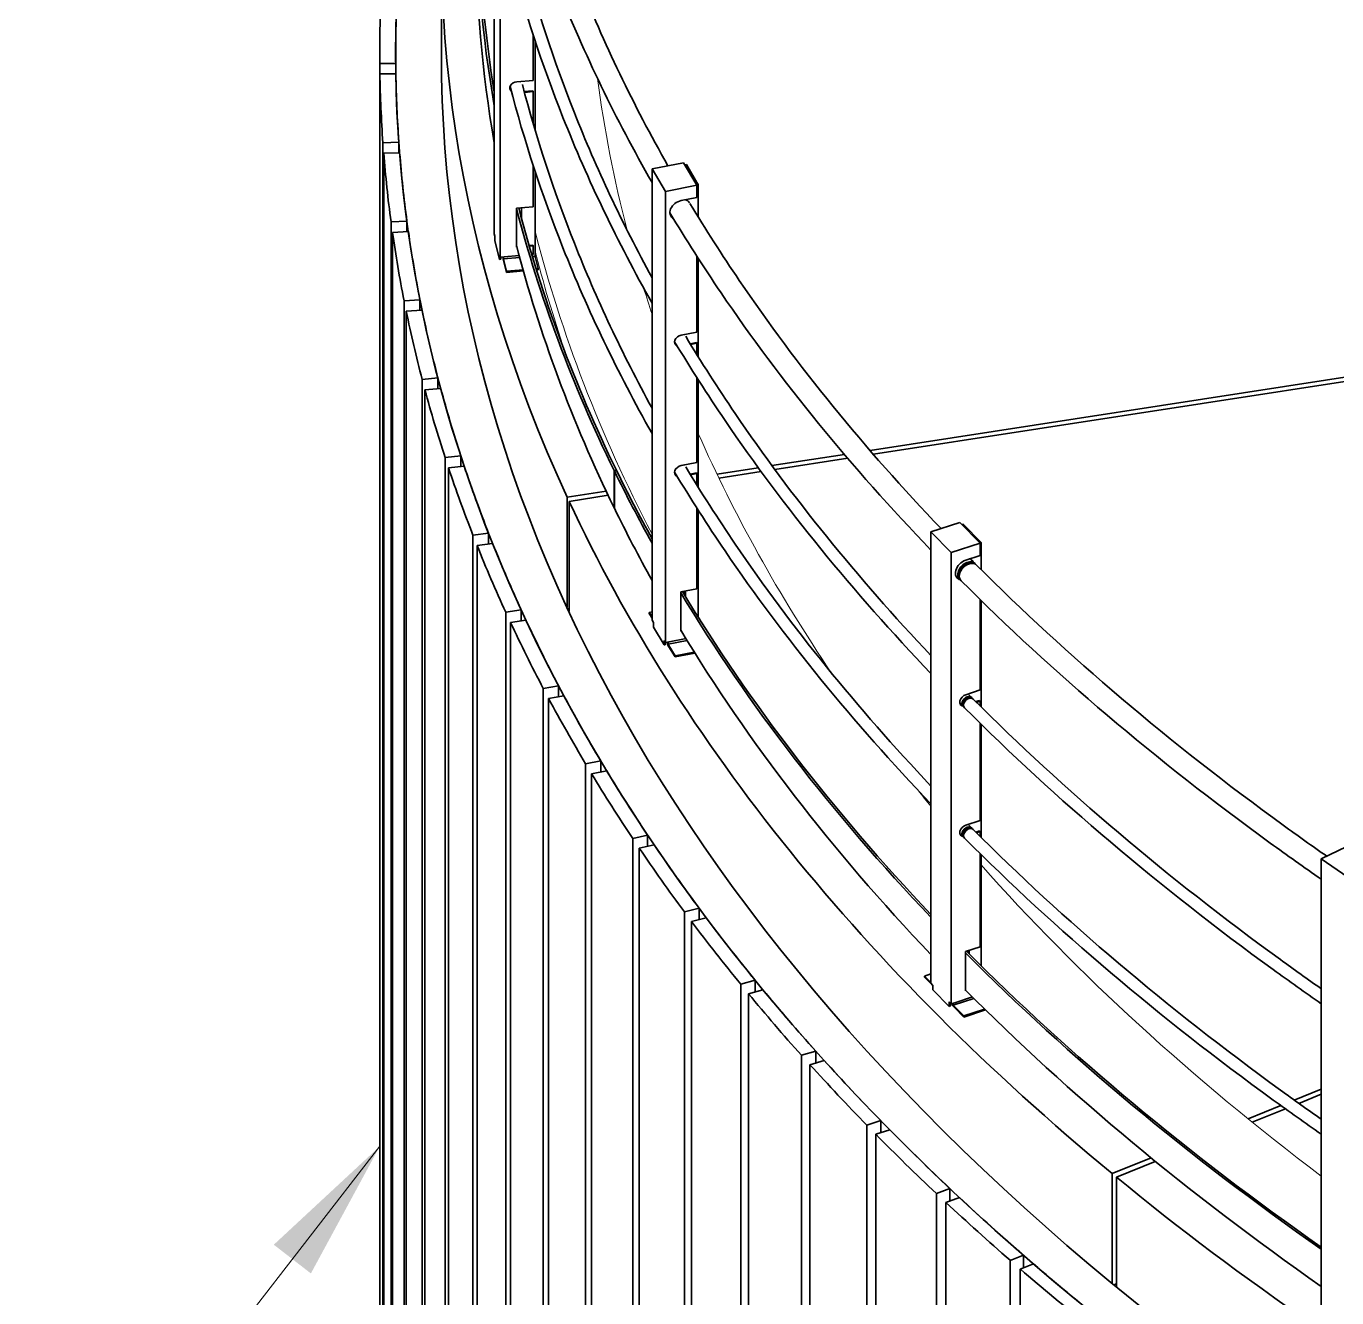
# Model space of a CAD drawing. Header units: millimetres. Extents: x 0 to 42050, y 0 to 29700.
# Drawn here: x 22913 to 24061, y 11431 to 12545 of the extents above; entities that cross this region are included whole.
import ezdxf

# ---------------------------------------------------------------- set-up
doc = ezdxf.new("R2010")
doc.units = ezdxf.units.MM
doc.header["$LTSCALE"] = 50
doc.layers.add('P_Cable Ducts (CD)', color=30, linetype='Continuous', lineweight=18, true_color=0xff7f00)
for name, color, linetype, lineweight in [('Symbol', 7, 'Continuous', 18), ('Visible', 7, 'Continuous', 35), ('Visible Narrow', 7, 'Continuous', 18)]:
    doc.layers.add(name, color=color, linetype=linetype, lineweight=lineweight)
doc.styles.add('Title', font='arial.ttf')
doc.dimstyles.new('Default - Method 2a$7', dxfattribs={"dimscale": 50, "dimtxt": 3, "dimasz": 2.5, "dimexe": 3, "dimexo": 0.5, "dimgap": 0.7, "dimtad": 0, "dimtoh": 1, "dimdec": 1, "dimrnd": 1e-08, "dimtxsty": 'Title', "dimcen": 0.09, "dimdle": 10, "dimclrd": 256, "dimclre": 256, "dimclrt": 7, "dimazin": 2, "dimtfac": 0.833333, "dimtdec": 1, "dimtmove": 0, "dimatfit": 3, "dimfxl": 1, "dimtolj": 1, "dimlwd": -1, "dimlwe": -1, "dimarcsym": 0})

msp = doc.modelspace()

# ---------------------------------------------------------------- linework, layer by layer
at = {"layer": 'P_Cable Ducts (CD)'}
for centre, major_axis, start_param, end_param in [((26536.67, 12634.94), (-3132, 0), 0.0750723, 0.1492014), ((26536.67, 12634.94), (-3212, 0), 0.1458613, 0.292648), ((26536.67, 12617.63), (-3212, 0), 0.14776, 0.1967828), ((26536.67, 12634.94), (-3132, 0), 0.177455, 0.1903393), ((26536.67, 12634.94), (-3132, 0), 0.2496509, 0.3716634), ((26536.67, 12634.94), (-3212, 0), 0.3336165, 0.340794), ((26536.67, 12634.94), (3132, 0), 3.5748352, 3.58352), ((26536.67, 12634.94), (3132, 0), 3.6152448, 3.7938317)]:
    msp.add_ellipse(centre, major_axis=major_axis, ratio=0.5773503, start_param=start_param, end_param=end_param, dxfattribs=at)
at = {"layer": 'Visible'}
for p, q in [((23323.03, 12363.2), (23323.03, 12758.71)), ((23328.19, 12342.63), (23328.19, 12738.14)), ((23357.09, 12537.51), (23357.09, 12497.57)), ((23358.78, 12532.35), (23358.78, 12453.9)), ((23342.64, 12496.36), (23357.09, 12497.57)), ((23337.44, 12489.12), (23337.77, 12488.99)), ((23349.21, 12487.81), (23356.91, 12488.46)), ((23357.09, 12487.77), (23349.39, 12487.13)), ((23356.91, 12488.46), (23357.09, 12487.77)), ((23357.09, 12487.77), (23357.09, 12459.62)), ((23488.86, 12425.46), (23461.23, 12420)), ((23488.86, 12425.46), (23500.52, 12405.8)), ((23490.03, 12423.5), (23491.4, 12423.77)), ((23492.57, 12421.8), (23491.4, 12423.77)), ((23357.09, 12423.2), (23357.09, 12386.85)), ((23358.78, 12418.04), (23358.78, 12343.42)), ((23472.9, 12400.34), (23461.23, 12420)), ((23461.23, 12024.49), (23461.23, 12420)), ((23490.42, 12422.84), (23490.65, 12422.89)), ((23490.65, 12422.44), (23490.65, 12422.89)), ((23491.43, 12421.58), (23490.65, 12422.89)), ((23491.43, 12421.58), (23499.46, 12408.03)), ((23500.6, 12408.25), (23492.57, 12421.8)), ((23500.52, 12405.8), (23472.9, 12400.34)), ((23499.46, 12408.03), (23500.24, 12406.72)), ((23500.01, 12406.67), (23500.24, 12406.72)), ((23500.39, 12406.02), (23501.77, 12406.29)), ((23500.52, 12405.8), (23500.52, 12395.02)), ((23500.6, 12408.25), (23501.77, 12406.29)), ((23501.77, 12406.29), (23501.77, 12377.76)), ((23472.9, 12004.83), (23472.9, 12400.34)), ((23486.71, 12392.29), (23500.52, 12395.02)), ((23342.44, 12385.63), (23357.09, 12386.85)), ((23342.44, 12351.34), (23342.44, 12385.63)), ((23346.73, 12377.13), (23346.73, 12385.99)), ((23346.9, 12386), (23346.9, 12376.49)), ((23478.92, 12377.4), (23479.44, 12377.24)), ((23323.54, 12361.14), (23323.03, 12363.2)), ((23323.54, 12361.14), (23323.54, 12357.22)), ((23323.54, 12357.22), (23327.67, 12340.77)), ((23328.19, 12342.63), (23327.67, 12344.69)), ((23327.67, 12340.77), (23327.67, 12344.69)), ((23344.83, 12344.02), (23331.75, 12342.93)), ((23342.59, 12352.51), (23342.44, 12352.5)), ((23342.44, 12352.04), (23342.71, 12352.06)), ((23342.88, 12351.37), (23342.44, 12351.34)), ((23353.48, 12352.96), (23356.91, 12353.25)), ((23357.09, 12352.56), (23353.68, 12352.28)), ((23357.09, 12345.05), (23355.85, 12344.95)), ((23356.36, 12343.22), (23358.78, 12343.42)), ((23356.91, 12353.25), (23357.09, 12352.56)), ((23357.09, 12352.56), (23357.09, 12345.05)), ((23358.78, 12345.52), (23359.45, 12345.58)), ((23358.78, 12344.54), (23359.45, 12344.6)), ((23361.47, 12332.68), (23358.78, 12343.42)), ((23359.67, 12345.6), (23359.45, 12345.58)), ((23359.45, 12344.6), (23359.67, 12344.62)), ((23500.52, 12343.47), (23500.52, 12277.12)), ((23327.67, 12340.77), (23328.86, 12340.87)), ((23331.75, 12342.93), (23328.19, 12342.63)), ((23328.86, 12340.87), (23328.86, 12342.69)), ((23330.9, 12342.86), (23330.9, 12340.81)), ((23330.9, 12340.81), (23331.41, 12338.75)), ((23331.07, 12342.87), (23331.07, 12341.1)), ((23331.07, 12341.1), (23345.29, 12342.29)), ((23331.07, 12341.1), (23331.41, 12339.73)), ((23333.76, 12330.36), (23331.41, 12339.73)), ((23331.41, 12338.75), (23333.76, 12329.38)), ((23361.47, 12332.68), (23359.63, 12332.52)), ((23361.47, 12331.7), (23361.47, 12332.68)), ((23501.77, 12341.54), (23501.77, 12255.32)), ((23348.24, 12331.57), (23333.76, 12330.36)), ((23348.51, 12330.61), (23333.76, 12329.38)), ((23333.76, 12330.36), (23333.76, 12329.38)), ((23361.47, 12331.7), (23359.93, 12331.57)), ((23486.71, 12274.39), (23500.52, 12277.12)), ((23481.67, 12266.42), (23481.86, 12266.36)), ((23481.86, 12266.36), (23482.01, 12266.11)), ((23494.63, 12266.89), (23500.13, 12267.98)), ((23500.52, 12267.32), (23495.03, 12266.24)), ((23500.13, 12267.98), (23500.52, 12267.32)), ((23500.52, 12267.32), (23500.52, 12257.32)), ((23500.52, 12237.1), (23500.52, 12162.81)), ((23501.77, 12235.15), (23501.77, 12141.01)), ((23486.71, 12160.08), (23500.52, 12162.81)), ((23430.03, 12155.94), (23428.1, 12155.62)), ((23428.1, 12155.62), (23428.1, 12122.96)), ((23430.17, 12155.65), (23428.24, 12155.34)), ((23428.24, 12155.34), (23428.24, 12122.68)), ((23430.03, 12155.63), (23430.03, 12155.94)), ((23481.68, 12152.09), (23482.08, 12151.98)), ((23494.63, 12152.58), (23500.13, 12153.67)), ((23500.52, 12153.01), (23495.03, 12151.93)), ((23500.13, 12153.67), (23500.52, 12153.01)), ((23500.52, 12153.01), (23500.52, 12143.01)), ((23428.1, 12122.96), (23428.24, 12122.99)), ((23500.52, 12122.8), (23500.52, 12052.09)), ((23501.77, 12120.84), (23501.77, 12027.15)), ((23730.96, 12110.21), (23705.56, 12101.9)), ((23730.96, 12110.21), (23748.72, 12092.13)), ((23732.68, 12108.47), (23733.69, 12108.8)), ((23735.47, 12106.99), (23733.69, 12108.8)), ((23747.7, 12094.54), (23735.47, 12106.99)), ((23723.33, 12083.82), (23705.56, 12101.9)), ((23705.56, 11706.39), (23705.56, 12101.9)), ((23748.72, 12092.13), (23723.33, 12083.82)), ((23747.7, 12094.54), (23749.48, 12092.73)), ((23748.47, 12092.4), (23749.48, 12092.73)), ((23748.72, 12092.13), (23748.72, 12081.36)), ((23749.48, 12092.73), (23749.48, 12068.97)), ((23723.33, 11688.31), (23723.33, 12083.82)), ((23736.03, 12077.2), (23748.72, 12081.36)), ((23739.74, 12074.49), (23740.01, 12074.49)), ((23728.85, 12061.33), (23729.23, 12061.25)), ((23730.29, 12065.06), (23730.29, 12064.79)), ((23486.52, 12049.33), (23500.52, 12052.09)), ((23486.52, 12015.03), (23486.52, 12049.33)), ((23490.02, 12046.19), (23490.02, 12050.02)), ((23490.41, 12050.1), (23490.41, 12045.55)), ((23748.72, 12042.58), (23748.72, 11963.46)), ((23749.48, 12041.84), (23749.48, 11948.63)), ((23461.23, 12031.81), (23458.82, 12031.33)), ((23458.82, 12031.33), (23461.23, 12027.26)), ((23458.82, 12031.33), (23458.82, 12030.35)), ((23458.82, 12030.35), (23461.23, 12026.28)), ((23462.4, 12022.53), (23461.23, 12024.49)), ((23462.4, 12022.53), (23462.4, 12018.61)), ((23462.4, 12018.61), (23471.73, 12002.88)), ((23486.52, 12015.77), (23486.55, 12015.77)), ((23486.95, 12015.12), (23486.52, 12015.03)), ((23472.9, 12004.83), (23471.73, 12006.79)), ((23471.73, 12002.88), (23471.73, 12006.79)), ((23471.73, 12002.88), (23472.87, 12003.1)), ((23472.87, 12003.1), (23472.87, 12004.88)), ((23476.3, 12005.5), (23472.9, 12004.83)), ((23474.89, 12005.22), (23474.89, 12003.26)), ((23474.89, 12003.26), (23476.05, 12001.29)), ((23475.28, 12003.58), (23491.96, 12006.88)), ((23475.28, 12005.3), (23475.28, 12003.58)), ((23475.28, 12003.58), (23476.05, 12002.27)), ((23481.37, 11993.31), (23476.05, 12002.27)), ((23476.05, 12001.29), (23481.37, 11992.33)), ((23491.02, 12008.41), (23476.3, 12005.5)), ((23498.28, 11996.66), (23481.37, 11993.31)), ((23498.83, 11995.78), (23481.37, 11992.33)), ((23481.37, 11993.31), (23481.37, 11992.33)), ((23736.03, 11959.3), (23748.72, 11963.46)), ((23738.98, 11956.69), (23739.46, 11956.63)), ((23744.89, 11953.2), (23748.13, 11954.26)), ((23748.72, 11953.66), (23745.49, 11952.6)), ((23748.13, 11954.26), (23748.72, 11953.66)), ((23748.72, 11953.66), (23748.72, 11949.38)), ((23733.78, 11951.5), (23733.84, 11951.02)), ((23748.72, 11934.26), (23748.72, 11849.15)), ((23749.48, 11933.52), (23749.48, 11834.32)), ((23736.03, 11844.99), (23748.72, 11849.15)), ((23738.98, 11842.38), (23739.46, 11842.32)), ((23744.89, 11838.89), (23748.13, 11839.95)), ((23748.72, 11839.35), (23745.49, 11838.29)), ((23748.13, 11839.95), (23748.72, 11839.35)), ((23748.72, 11839.35), (23748.72, 11835.07)), ((23733.78, 11837.19), (23733.84, 11836.71)), ((23748.72, 11819.95), (23748.72, 11738.43)), ((23749.48, 11819.21), (23749.48, 11721.82)), ((24069.88, 11826.25), (24047.59, 11815.37)), ((24070.83, 11799.5), (24047.59, 11815.37)), ((24047.59, 11419.86), (24047.59, 11815.37)), ((23735.85, 11734.21), (23748.72, 11738.43)), ((23738.45, 11732.81), (23738.45, 11735.06)), ((23739.04, 11735.26), (23739.04, 11732.22)), ((23735.85, 11699.92), (23735.85, 11734.21)), ((23705.56, 11714.6), (23700.06, 11712.79)), ((23700.06, 11712.79), (23705.56, 11707.19)), ((23700.06, 11712.79), (23700.06, 11711.81)), ((23700.06, 11711.81), (23707.34, 11704.4)), ((23707.34, 11704.58), (23705.56, 11706.39)), ((23707.34, 11704.58), (23707.34, 11700.66)), ((23707.34, 11700.66), (23721.55, 11686.2)), ((23723.33, 11688.31), (23721.55, 11690.11)), ((23721.55, 11686.2), (23721.55, 11690.11)), ((23722.59, 11686.54), (23722.59, 11689.05)), ((23726.46, 11689.33), (23723.33, 11688.31)), ((23725.12, 11687.28), (23743.12, 11693.18)), ((23725.12, 11688.89), (23725.12, 11687.28)), ((23741.9, 11694.39), (23726.46, 11689.33)), ((23736.24, 11700.05), (23735.85, 11699.92)), ((23721.55, 11686.2), (23722.59, 11686.54)), ((23724.53, 11688.7), (23724.53, 11686.91)), ((23724.53, 11686.91), (23726.31, 11685.1)), ((23725.12, 11687.28), (23726.31, 11686.08)), ((23734.4, 11677.84), (23726.31, 11686.08)), ((23726.31, 11685.1), (23734.4, 11676.86)), ((23752.6, 11683.8), (23734.4, 11677.84)), ((23753.35, 11683.07), (23734.4, 11676.86)), ((23734.4, 11677.84), (23734.4, 11676.86))]:
    msp.add_line(p, q, dxfattribs=at)
at = {"layer": 'Visible', "color": 9, "true_color": 0xc0c0c0}
for p, q in [((23276.67, 12521.29), (23276.67, 12617.63)), ((23652.22, 12173.32), (26368.99, 12593.61)), ((26370.65, 12590.04), (23655.14, 12169.95)), ((23222.67, 10605.79), (23222.67, 12521.29)), ((23222.71, 12512.5), (23236.71, 12512.55)), ((23222.71, 10596.99), (23222.71, 12512.5)), ((23236.71, 12512.55), (23236.71, 12503.31)), ((23236.82, 12503.31), (23222.82, 12503.26)), ((23222.82, 12503.26), (23222.82, 10587.76)), ((23225.44, 12443.03), (23239.43, 12443.38)), ((23225.44, 10527.53), (23225.44, 12443.03)), ((23239.43, 12443.38), (23239.43, 12434.13)), ((23240.12, 12434.15), (23226.14, 12433.8)), ((23226.14, 12433.8), (23226.14, 10518.3)), ((23232.55, 12373.66), (23246.51, 12374.3)), ((23232.55, 10458.16), (23232.55, 12373.66)), ((23246.51, 12374.3), (23246.51, 12365.04)), ((23247.78, 12365.1), (23233.82, 12364.45)), ((23233.82, 12364.45), (23233.82, 10448.95)), ((23244.01, 12304.49), (23257.92, 12305.43)), ((23244.01, 10388.99), (23244.01, 12304.49)), ((23257.92, 12305.43), (23257.92, 12296.13)), ((23259.77, 12296.25), (23245.86, 12295.32)), ((23245.86, 12295.32), (23245.86, 10379.81)), ((23259.82, 12235.61), (23273.66, 12236.83)), ((23259.82, 10320.1), (23259.82, 12235.61)), ((23273.66, 12236.83), (23273.66, 12227.49)), ((23276.08, 12227.7), (23262.25, 12226.48)), ((23262.25, 12226.48), (23262.25, 10310.97)), ((23279.95, 12167.1), (23293.7, 12168.61)), ((23279.95, 10251.6), (23279.95, 12167.1)), ((23293.7, 12168.61), (23293.7, 12159.21)), ((23566.3, 12160.03), (23629.76, 12169.85)), ((23632.64, 12166.47), (23568.82, 12156.59)), ((23296.7, 12159.54), (23282.95, 12158.02)), ((23282.95, 12158.02), (23282.95, 10242.52)), ((23518.16, 12152.58), (23554.33, 12158.18)), ((23556.84, 12154.74), (23519.87, 12149.02)), ((23386.93, 12132.28), (23421.08, 12137.56)), ((23386.93, 12035.93), (23386.93, 12132.28)), ((23422.78, 12134), (23388.58, 12128.71)), ((23388.58, 12128.71), (23388.58, 12032.36)), ((23304.37, 12099.06), (23318.02, 12100.86)), ((23304.37, 10183.56), (23304.37, 12099.06)), ((23321.59, 12091.85), (23307.94, 12090.05)), ((23318.02, 12100.86), (23318.02, 12091.38)), ((23307.94, 12090.05), (23307.94, 10174.55)), ((23333.06, 12031.57), (23346.58, 12033.66)), ((23346.58, 12033.66), (23346.58, 12024.1)), ((23388.58, 12034.56), (23387.63, 12034.41)), ((23333.06, 10116.07), (23333.06, 12031.57)), ((23350.72, 12024.74), (23337.19, 12022.65)), ((23337.19, 12022.65), (23337.19, 10107.15)), ((23365.97, 11964.73), (23379.35, 11967.1)), ((23365.97, 10049.23), (23365.97, 11964.73)), ((23379.35, 11967.1), (23379.35, 11957.44)), ((23384.05, 11958.27), (23370.66, 11955.9)), ((23370.66, 11955.9), (23370.66, 10040.4)), ((23403.06, 11898.63), (23416.29, 11901.28)), ((23403.06, 9983.13), (23403.06, 11898.63)), ((23416.29, 11901.28), (23416.29, 11891.5)), ((23421.53, 11892.55), (23408.31, 11889.9)), ((23408.31, 11889.9), (23408.31, 9974.4)), ((23444.29, 11833.35), (23457.34, 11836.27)), ((23444.29, 9917.85), (23444.29, 11833.35)), ((23463.13, 11827.66), (23450.08, 11824.74)), ((23457.34, 11836.27), (23457.34, 11826.36)), ((23450.08, 11824.74), (23450.08, 9909.23)), ((23489.6, 11768.97), (23502.45, 11772.17)), ((23502.45, 11772.17), (23502.45, 11762.11)), ((23489.6, 9853.47), (23489.6, 11768.97)), ((23508.78, 11763.68), (23495.92, 11760.49)), ((23495.92, 11760.49), (23495.92, 9844.99)), ((23538.92, 11705.59), (23551.57, 11709.05)), ((23538.92, 9790.09), (23538.92, 11705.59)), ((23558.43, 11700.71), (23545.78, 11697.24)), ((23551.57, 11709.05), (23551.57, 11698.83)), ((23545.78, 11697.24), (23545.78, 9781.74)), ((23592.2, 11643.28), (23604.62, 11647.01)), ((23592.2, 9727.78), (23592.2, 11643.28)), ((23604.62, 11647.01), (23604.62, 11636.6)), ((23612, 11638.81), (23599.57, 11635.08)), ((23599.57, 11635.08), (23599.57, 9719.58)), ((24023.89, 11604.06), (24047.59, 11613.64)), ((24047.59, 11609.13), (24027.92, 11601.18)), ((23983.4, 11587.69), (24012.1, 11599.29)), ((23649.36, 11582.13), (23661.54, 11586.12)), ((23661.54, 11586.12), (23661.54, 11575.5)), ((24016.11, 11596.4), (23987.11, 11584.68)), ((23649.36, 9666.63), (23649.36, 11582.13)), ((23669.43, 11578.08), (23657.25, 11574.09)), ((23657.25, 11574.09), (23657.25, 9658.59)), ((23864.4, 11539.58), (23898.46, 11553.35)), ((23902.16, 11550.34), (23868.07, 11536.56)), ((23864.4, 11443.24), (23864.4, 11539.58)), ((23868.07, 11536.56), (23868.07, 11440.21)), ((23710.33, 11522.22), (23722.25, 11526.46)), ((23710.33, 9606.72), (23710.33, 11522.22)), ((23730.64, 11518.59), (23718.72, 11514.35)), ((23722.25, 11526.46), (23722.25, 11515.61)), ((23718.72, 11514.35), (23718.72, 9598.85)), ((23775.03, 11463.63), (23786.68, 11468.11)), ((23775.03, 9548.13), (23775.03, 11463.63)), ((23795.55, 11460.43), (23783.9, 11455.94)), ((23786.68, 11468.11), (23786.68, 11457.01)), ((23783.9, 11455.94), (23783.9, 9540.44)), ((23868.07, 11443.09), (23865.73, 11442.14))]:
    msp.add_line(p, q, dxfattribs=at)
for centre, major_axis, start_param, end_param in [((26536.67, 12521.29), (-3300, 0), 6.0962024, 9.6168762), ((26536.67, 12617.63), (-3260, 0), 6.1969004, 6.5440031), ((26536.67, 12521.29), (-3314, 0), 6.2562891, 6.2877801), ((26536.67, 12521.29), (-3300, 0), 6.2562993, 6.2877698), ((26536.67, 12521.29), (-3260, 0), 0, 1.3652724), ((26536.67, 12521.29), (-3314, 0), 0.0094228, 0.0409138), ((26536.67, 12521.29), (-3300, 0), 0.009433, 0.0409035), ((26536.67, 12521.29), (-3314, 0), 0.0457418, 0.0772327), ((26536.67, 12521.29), (-3300, 0), 0.045752, 0.0772225), ((26536.67, 12521.29), (-3314, 0), 0.0820607, 0.1135517), ((26536.67, 12521.29), (-3300, 0), 0.082071, 0.1135415), ((26536.67, 12521.29), (-3314, 0), 0.1183797, 0.1498707), ((26536.67, 12521.29), (-3300, 0), 0.11839, 0.1498605), ((26536.67, 12521.29), (-3314, 0), 0.1546987, 0.1861897), ((26536.67, 12521.29), (-3300, 0), 0.154709, 0.1861795), ((26536.67, 12521.29), (-3314, 0), 0.1910177, 0.2225087), ((26536.67, 12521.29), (-3300, 0), 0.191028, 0.2224985), ((26536.67, 12617.63), (-3260, 0), 0.262781, 0.6098836), ((26536.67, 12521.29), (-3300, 0), 0.227347, 0.2588175), ((26536.67, 12521.29), (-3314, 0), 0.2273367, 0.2588277), ((26536.67, 12521.29), (-3314, 0), 0.2636557, 0.2951467), ((26536.67, 12521.29), (-3300, 0), 0.2636659, 0.2951364), ((26536.67, 12521.29), (-3314, 0), 0.2999747, 0.3314657), ((26536.67, 12521.29), (-3300, 0), 0.2999849, 0.3314554), ((26536.67, 12521.29), (-3314, 0), 0.3362937, 0.3677847), ((26536.67, 12521.29), (-3300, 0), 0.3363039, 0.3677744), ((26536.67, 12521.29), (-3300, 0), 0.3726229, 0.4040934), ((26536.67, 12521.29), (-3314, 0), 0.3726127, 0.4041037), ((26536.67, 12521.29), (-3314, 0), 0.4089317, 0.4404226), ((26536.67, 12521.29), (3300, 0), 3.5505346, 3.5820051), ((26536.67, 12521.29), (3300, 0), 3.5868535, 3.618324), ((26536.67, 12521.29), (-3314, 0), 0.4452507, 0.4767416), ((26536.67, 12521.29), (-3314, 0), 0.4815696, 0.5130606), ((26536.67, 12521.29), (3300, 0), 3.6231725, 3.654643), ((26536.67, 12521.29), (-3314, 0), 0.5178886, 0.5493796), ((26536.67, 12521.29), (3300, 0), 3.6594915, 3.690962), ((26536.67, 12617.63), (3260, 0), 3.7534395, 4.1005421), ((26536.67, 12521.29), (3300, 0), 3.6958105, 3.727281), ((26536.67, 12521.29), (-3314, 0), 0.5542076, 0.5856986), ((26536.67, 12521.29), (3300, 0), 3.7321295, 3.7636), ((26536.67, 12521.29), (-3314, 0), 0.5905266, 0.6220176)]:
    msp.add_ellipse(centre, major_axis=major_axis, ratio=0.5773503, start_param=start_param, end_param=end_param, dxfattribs=at)
at = {"layer": 'Visible'}
for centre, major_axis, ratio, start_param, end_param in [((26536.67, 12661.72), (-3229.8, 0), 0.5773503, 0.0012963, 0.1000592), ((26536.67, 12661.72), (-3227.8, 0), 0.5773503, 0.0120868, 0.093685), ((26536.67, 12629.06), (-3229.8, 0), 0.5773503, 0, 0.1000592), ((23342.64, 12491.46), (-5.82, -1.46), 0.8080573, 4.5122974, 6.7681576), ((23341.56, 12492.54), (5.82, 1.46), 0.8080573, 0.4915437, 0.6660513), ((23342.46, 12492.15), (-5.82, -1.46), 0.8080573, 0.0729685, 0.4821754), ((23486.71, 12383.8), (-8.94, -5.31), 0.7724594, 4.2827621, 6.6812313), ((23485.3, 12384.74), (8.94, 5.31), 0.7724594, 0.0432682, 0.5983694), ((26536.67, 12661.72), (-3229.8, 0), 0.5773503, 0.1486076, 0.274855), ((26536.67, 12661.72), (-3227.8, 0), 0.5773503, 0.1486106, 0.274855), ((23486.32, 12384.46), (-8.94, -5.31), 0.7724594, 0.0474485, 0.3961622), ((26536.67, 12629.06), (-3229.8, 0), 0.5773503, 0.1485452, 0.274855), ((23485.3, 12270.43), (5.16, 3.06), 0.7724594, 0.2620085, 0.4197372), ((23486.71, 12269.49), (-5.16, -3.06), 0.7724594, 4.2827621, 6.7652991), ((23486.32, 12270.15), (-5.16, -3.06), 0.7724594, 0.0823062, 0.4795725), ((23484.92, 12271.09), (5.16, 3.06), 0.7724594, 3.7141826, 3.838282), ((23486.71, 12155.18), (-5.16, -3.06), 0.7724594, 4.2827621, 6.7652991), ((23485.3, 12156.12), (5.16, 3.06), 0.7724594, 0.2620085, 0.4197372), ((26536.67, 12661.72), (-3229.8, 0), 0.5773503, 0.2750139, 0.3104164), ((26536.67, 12661.72), (-3227.8, 0), 0.5773503, 0.2750139, 0.308479), ((23486.32, 12155.84), (-5.16, -3.06), 0.7724594, 0.0823062, 0.4795725), ((23484.92, 12156.78), (5.16, 3.06), 0.7724594, 3.7591633, 3.838282), ((26536.67, 12629.06), (-3229.8, 0), 0.5773503, 0.2750139, 0.3104164), ((23736.03, 12068.71), (-7.42, -7.29), 0.7102069, 4.1031922, 6.7017762), ((23737.4, 12067.39), (-6.84, -6.82), 0.7076152, 2.9969987, 6.4291959), ((23738.8, 12065.99), (-6.83, -6.83), 0.7072618, 3.1415927, 6.2831853), ((23737.4, 12067.39), (5.92, 5.9), 0.7076152, 0.3413011, 2.8038208), ((23737.4, 12067.39), (-5.8, -5.79), 0.7074386, 3.7611618, 5.6636162), ((23734.34, 12069.48), (7.42, 7.29), 0.7102069, 6.1860279, 6.6780656), ((23733.75, 12070.09), (7.42, 7.29), 0.7102069, 6.1814946, 6.2259666), ((23735.43, 12069.31), (-7.42, -7.29), 0.7102069, 0.0572188, 0.3934356), ((23733.75, 12070.09), (7.42, 7.29), 0.7102069, 3.5795935, 3.6750069), ((26536.67, 12661.72), (-3229.8, 0), 0.5773503, 0.3351002, 0.5021337), ((26536.67, 12661.72), (-3227.8, 0), 0.5773503, 0.3346754, 0.5010041), ((26536.67, 12629.06), (-3229.8, 0), 0.5773503, 0.3351002, 0.5021337), ((23736.03, 11954.4), (-4.28, -4.2), 0.7102069, 4.1031922, 6.7619427), ((23737.4, 11953.08), (-3.81, -3.8), 0.7076152, 2.8793006, 6.546894), ((23737.4, 11953.08), (3.06, 3.05), 0.7076152, 0.2505041, 2.8934496), ((23738.8, 11951.68), (-3.81, -3.8), 0.7072618, 3.1415927, 6.2831853), ((23737.4, 11953.08), (-2.97, -2.97), 0.7074386, 3.647256, 5.777522), ((23734.34, 11955.17), (4.28, 4.2), 0.7102069, 0.0824386, 0.207696), ((23733.75, 11955.78), (4.28, 4.2), 0.7102069, 3.6328543, 3.8170663), ((23735.43, 11955), (-4.28, -4.2), 0.7102069, 0.0992881, 0.4764945), ((23734.34, 11955.17), (-4.28, -4.2), 0.7102069, 0.6010651, 0.6769904), ((23736.03, 11840.09), (-4.28, -4.2), 0.7102069, 4.1031922, 6.7619427), ((23737.4, 11838.77), (-3.81, -3.8), 0.7076152, 2.8793006, 6.546894), ((23737.4, 11838.77), (3.06, 3.05), 0.7076152, 0.2505041, 2.8934496), ((23737.4, 11838.77), (2.97, 2.97), 0.7074386, 0.5056633, 2.6359293), ((23738.8, 11837.37), (-3.81, -3.8), 0.7072618, 3.1415927, 6.2831853), ((23734.34, 11840.86), (4.28, 4.2), 0.7102069, 0.0824386, 0.207696), ((23733.75, 11841.47), (4.28, 4.2), 0.7102069, 3.6328543, 3.8170663), ((23735.43, 11840.69), (-4.28, -4.2), 0.7102069, 0.0992881, 0.4764945), ((23734.34, 11840.86), (-4.28, -4.2), 0.7102069, 0.6010651, 0.6769904), ((26536.67, 12661.72), (3229.8, 0), 0.5773503, 3.6628769, 3.8325095), ((26536.67, 12661.72), (3227.8, 0), 0.5773503, 3.6623615, 3.8317599), ((26536.67, 12629.06), (3229.8, 0), 0.5773503, 3.6628769, 3.8325095)]:
    msp.add_ellipse(centre, major_axis=major_axis, ratio=ratio, start_param=start_param, end_param=end_param, dxfattribs=at)
for points, knots in [([(23475.16, 12422.76), (23444.9, 12476.16), (23418.87, 12530.33), (23378.98, 12630.9), (23363.82, 12677.14), (23351.75, 12723.63)], [4.54707215, 4.54707215, 4.54707215, 4.54707215, 4.63808557, 4.63808557, 4.71435468, 4.71435468, 4.71435468, 4.71435468]), ([(23461.23, 12408.16), (23429.33, 12463.94), (23401.94, 12520.61), (23360.47, 12625.16), (23344.89, 12672.84), (23332.52, 12720.8)], [4.54423042, 4.54423042, 4.54423042, 4.54423042, 4.63808557, 4.63808557, 4.71544628, 4.71544628, 4.71544628, 4.71544628]), ([(23461.23, 12324.66), (23435.19, 12372.28), (23412.49, 12420.5), (23374.93, 12515.18), (23359.72, 12561.59), (23347.6, 12608.26)], [4.55743234, 4.55743234, 4.55743234, 4.55743234, 4.63808557, 4.63808557, 4.71436114, 4.71436114, 4.71436114, 4.71436114]), ([(23461.23, 12302.51), (23431.01, 12356.01), (23404.95, 12410.31), (23364.63, 12511.95), (23349.2, 12559.14), (23336.91, 12606.6)], [4.54790442, 4.54790442, 4.54790442, 4.54790442, 4.63808557, 4.63808557, 4.71492738, 4.71492738, 4.71492738, 4.71492738]), ([(23461.23, 12210.35), (23435.19, 12257.97), (23412.49, 12306.19), (23374.93, 12400.87), (23359.72, 12447.28), (23347.6, 12493.95)], [4.55743234, 4.55743234, 4.55743234, 4.55743234, 4.63808557, 4.63808557, 4.71436114, 4.71436114, 4.71436114, 4.71436114]), ([(23461.23, 12188.2), (23431.01, 12241.7), (23404.95, 12296), (23364.63, 12397.64), (23349.2, 12444.83), (23336.91, 12492.29)], [4.54790442, 4.54790442, 4.54790442, 4.54790442, 4.63808557, 4.63808557, 4.71492738, 4.71492738, 4.71492738, 4.71492738]), ([(23714.41, 12104.79), (23647.38, 12175.05), (23588.3, 12247.78), (23522.46, 12344.7), (23508.04, 12367.21), (23494.39, 12389.86)], [4.35978797, 4.35978797, 4.35978797, 4.35978797, 4.48947876, 4.48947876, 4.52832912, 4.52832912, 4.52832912, 4.52832912]), ([(23705.56, 12086.09), (23635.74, 12158.72), (23574.25, 12234.07), (23505.93, 12334.65), (23491, 12357.99), (23476.88, 12381.49)], [4.35651699, 4.35651699, 4.35651699, 4.35651699, 4.48947876, 4.48947876, 4.52922874, 4.52922874, 4.52922874, 4.52922874]), ([(23705.56, 11977.96), (23637.17, 12049.44), (23576.87, 12123.53), (23509.7, 12222.42), (23494.98, 12245.41), (23481.04, 12268.57)], [4.35848332, 4.35848332, 4.35848332, 4.35848332, 4.48947876, 4.48947876, 4.52876856, 4.52876856, 4.52876856, 4.52876856]), ([(23705.56, 11993.58), (23640.75, 12062.12), (23583.45, 12133), (23518.88, 12228.05), (23504.41, 12250.63), (23490.71, 12273.36)], [4.36349732, 4.36349732, 4.36349732, 4.36349732, 4.48947876, 4.48947876, 4.5283351, 4.5283351, 4.5283351, 4.5283351]), ([(23705.56, 11863.65), (23637.17, 11935.13), (23576.87, 12009.22), (23509.7, 12108.11), (23494.98, 12131.1), (23481.04, 12154.26)], [4.35848332, 4.35848332, 4.35848332, 4.35848332, 4.48947876, 4.48947876, 4.52876856, 4.52876856, 4.52876856, 4.52876856]), ([(23705.56, 11879.27), (23640.75, 11947.81), (23583.45, 12018.69), (23518.88, 12113.74), (23504.41, 12136.32), (23490.71, 12159.05)], [4.36349732, 4.36349732, 4.36349732, 4.36349732, 4.48947876, 4.48947876, 4.5283351, 4.5283351, 4.5283351, 4.5283351]), ([(24052.42, 11817.73), (24039.56, 11826.72), (24026.84, 11835.78), (23915.06, 11916.93), (23825.19, 11993.19), (23745.63, 12072.81)], [4.91647025, 4.91647025, 4.91647025, 4.91647025, 4.9352992, 4.9352992, 5.08390601, 5.08390601, 5.08390601, 5.08390601]), ([(24047.59, 11797.56), (24032.5, 11808.03), (24017.61, 11818.6), (23902.95, 11901.85), (23812.3, 11978.75), (23731.96, 12059.16)], [4.91346103, 4.91346103, 4.91346103, 4.91346103, 4.9352992, 4.9352992, 5.08390601, 5.08390601, 5.08390601, 5.08390601]), ([(23740.52, 11956.33), (23740.45, 11956.37), (23740.38, 11956.4), (23740.03, 11956.53), (23739.75, 11956.6), (23739.46, 11956.63)], [4.0072099, 4.0072099, 4.0072099, 4.0072099, 4.05980586, 4.05980586, 4.2620712, 4.2620712, 4.2620712, 4.2620712]), ([(24047.59, 11701.58), (24035.51, 11710.04), (24023.57, 11718.55), (23912.38, 11799.28), (23822.33, 11875.68), (23742.6, 11955.48)], [4.91763369, 4.91763369, 4.91763369, 4.91763369, 4.9352992, 4.9352992, 5.08390601, 5.08390601, 5.08390601, 5.08390601]), ([(23733.84, 11951.02), (23733.87, 11950.74), (23733.94, 11950.45), (23734.07, 11950.1), (23734.11, 11950.03), (23734.14, 11949.96)], [0.10915186, 0.10915186, 0.10915186, 0.10915186, 0.3114172, 0.3114172, 0.3649129, 0.3649129, 0.3649129, 0.3649129]), ([(24047.59, 11688.46), (24033.36, 11698.36), (24019.3, 11708.35), (23905.63, 11790.88), (23815.15, 11867.64), (23734.99, 11947.88)], [4.91464149, 4.91464149, 4.91464149, 4.91464149, 4.9352992, 4.9352992, 5.08390601, 5.08390601, 5.08390601, 5.08390601]), ([(23739.46, 11842.32), (23739.75, 11842.29), (23740.03, 11842.22), (23740.38, 11842.09), (23740.45, 11842.06), (23740.52, 11842.02)], [3.59191043, 3.59191043, 3.59191043, 3.59191043, 3.79417577, 3.79417577, 3.84677174, 3.84677174, 3.84677174, 3.84677174]), ([(24047.59, 11587.27), (24035.51, 11595.73), (24023.57, 11604.25), (23912.38, 11684.97), (23822.33, 11761.37), (23742.6, 11841.17)], [4.91763369, 4.91763369, 4.91763369, 4.91763369, 4.9352992, 4.9352992, 5.08390601, 5.08390601, 5.08390601, 5.08390601]), ([(23734.14, 11835.65), (23734.11, 11835.72), (23734.07, 11835.79), (23733.94, 11836.14), (23733.87, 11836.43), (23733.84, 11836.71)], [1.20588342, 1.20588342, 1.20588342, 1.20588342, 1.25937913, 1.25937913, 1.46164447, 1.46164447, 1.46164447, 1.46164447]), ([(24047.59, 11574.15), (24033.36, 11584.05), (24019.3, 11594.04), (23905.63, 11676.57), (23815.15, 11753.33), (23734.99, 11833.57)], [4.91464149, 4.91464149, 4.91464149, 4.91464149, 4.9352992, 4.9352992, 5.08390601, 5.08390601, 5.08390601, 5.08390601])]:
    msp.add_open_spline(points, degree=3, knots=knots, dxfattribs=at)
for points in [[(23741.4, 12074.35), (23740.94, 12074.45), (23740.48, 12074.49), (23740.01, 12074.49)], [(23744.24, 12074.21), (23743.22, 12075.23), (23742.2, 12076.26), (23741.18, 12077.28)], [(23730.56, 12060.57), (23729.44, 12061.69), (23728.32, 12062.81), (23727.2, 12063.94)], [(23730.29, 12064.79), (23730.29, 12064.32), (23730.33, 12063.85), (23730.43, 12063.39)], [(23741.21, 11956.88), (23740.44, 11957.65), (23739.67, 11958.42), (23738.9, 11959.19)], [(23733.59, 11949.28), (23732.68, 11950.19), (23731.77, 11951.11), (23730.86, 11952.02)], [(23741.21, 11842.57), (23740.44, 11843.34), (23739.67, 11844.11), (23738.9, 11844.88)], [(23733.59, 11834.97), (23732.68, 11835.88), (23731.77, 11836.8), (23730.86, 11837.71)]]:
    msp.add_open_spline(points, degree=3, dxfattribs=at)
at = {"layer": 'Visible Narrow'}
for p, q in [((23492.57, 12421.8), (23491.43, 12421.58)), ((23499.46, 12408.03), (23500.6, 12408.25)), ((23359.45, 12345.58), (23359.45, 12344.6)), ((23331.41, 12339.73), (23331.41, 12338.75)), ((23482.32, 12151.57), (23482.08, 12151.98)), ((23735.47, 12106.99), (23734.45, 12106.66)), ((23746.69, 12094.21), (23747.7, 12094.54)), ((23729.53, 12060.94), (23729.23, 12061.25)), ((23476.05, 12002.27), (23476.05, 12001.29)), ((23726.31, 11686.08), (23726.31, 11685.1))]:
    msp.add_line(p, q, dxfattribs=at)
for centre, major_axis, start_param, end_param in [((23737.6, 12067.19), (-5.97, -5.96), 3.7611618, 5.6636162), ((23737.75, 11952.73), (-3.21, -3.21), 3.647256, 5.777522), ((23737.75, 11838.42), (3.21, 3.21), 0.5056633, 2.6359293)]:
    msp.add_ellipse(centre, major_axis=major_axis, ratio=0.7074386, start_param=start_param, end_param=end_param, dxfattribs=at)

# ---------------------------------------------------------------- leaders
at = {"layer": 'Symbol', "annotation_type": 0, "has_hookline": 1, "hookline_direction": 1, "text_width": 2791.06}
msp.add_leader([(23222.67, 11563.54), (22574.27, 10726.82), (22449.27, 10726.82)], dimstyle='Default - Method 2a$7', override={"dimgap": 0, "dimtad": 1}, dxfattribs=at)

doc.saveas('drawing.dxf')
